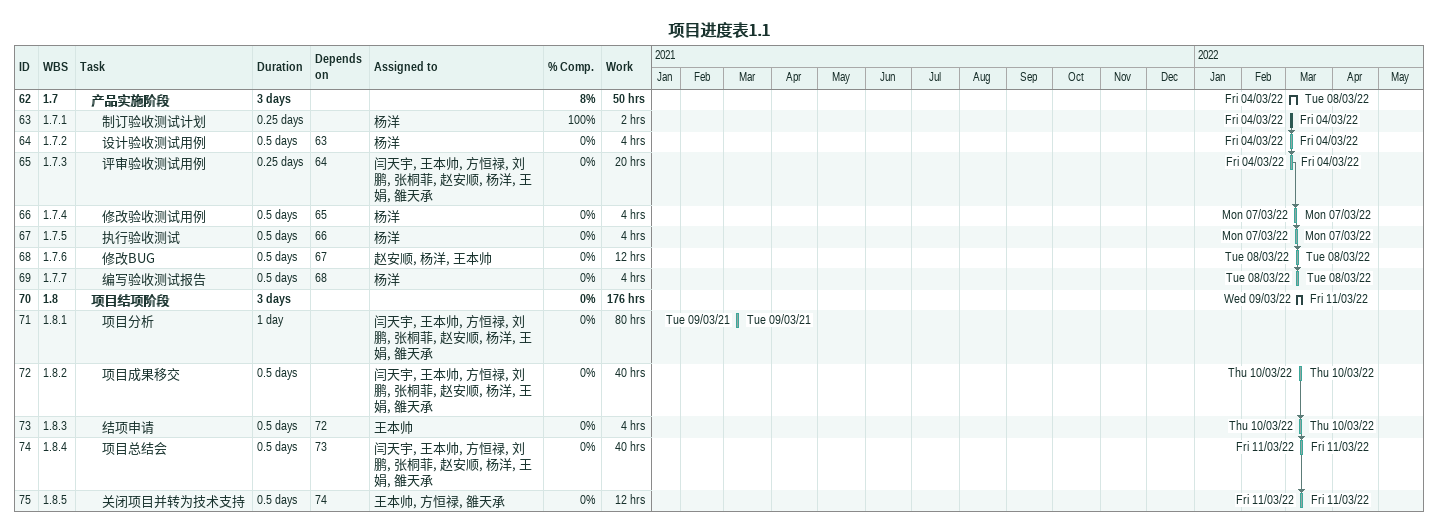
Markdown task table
项目进度表1.1

| ID | WBS | Task | Duration | Start | Finish | Predecessors | Resources | % complete | Work (h) |
|---|---|---|---|---|---|---|---|---|---|
| 62 | 1.7 | **产品实施阶段** | 3d | 2022-03-04 | 2022-03-08 |  |  | 8 | 50 |
| 63 | 1.7.1 | 制订验收测试计划 | 0.25d | 2022-03-04 | 2022-03-04 |  | 杨洋 | 100 | 2 |
| 64 | 1.7.2 | 设计验收测试用例 | 0.5d | 2022-03-04 | 2022-03-04 | 63 | 杨洋 | 0 | 4 |
| 65 | 1.7.3 | 评审验收测试用例 | 0.25d | 2022-03-04 | 2022-03-04 | 64 | 闫天宇, 王本帅, 方恒禄, 刘鹏, 张桐菲, 赵安顺, 杨洋, 王娟, 雒天承 | 0 | 20 |
| 66 | 1.7.4 | 修改验收测试用例 | 0.5d | 2022-03-07 | 2022-03-07 | 65 | 杨洋 | 0 | 4 |
| 67 | 1.7.5 | 执行验收测试 | 0.5d | 2022-03-07 | 2022-03-07 | 66 | 杨洋 | 0 | 4 |
| 68 | 1.7.6 | 修改BUG | 0.5d | 2022-03-08 | 2022-03-08 | 67 | 赵安顺, 杨洋, 王本帅 | 0 | 12 |
| 69 | 1.7.7 | 编写验收测试报告 | 0.5d | 2022-03-08 | 2022-03-08 | 68 | 杨洋 | 0 | 4 |
| 70 | 1.8 | **项目结项阶段** | 3d | 2022-03-09 | 2022-03-11 |  |  | 0 | 176 |
| 71 | 1.8.1 | 项目分析 | 1d | 2021-03-09 | 2021-03-09 |  | 闫天宇, 王本帅, 方恒禄, 刘鹏, 张桐菲, 赵安顺, 杨洋, 王娟, 雒天承 | 0 | 80 |
| 72 | 1.8.2 | 项目成果移交 | 0.5d | 2022-03-10 | 2022-03-10 |  | 闫天宇, 王本帅, 方恒禄, 刘鹏, 张桐菲, 赵安顺, 杨洋, 王娟, 雒天承 | 0 | 40 |
| 73 | 1.8.3 | 结项申请 | 0.5d | 2022-03-10 | 2022-03-10 | 72 | 王本帅 | 0 | 4 |
| 74 | 1.8.4 | 项目总结会 | 0.5d | 2022-03-11 | 2022-03-11 | 73 | 闫天宇, 王本帅, 方恒禄, 刘鹏, 张桐菲, 赵安顺, 杨洋, 王娟, 雒天承 | 0 | 40 |
| 75 | 1.8.5 | 关闭项目并转为技术支持 | 0.5d | 2022-03-11 | 2022-03-11 | 74 | 王本帅, 方恒禄, 雒天承 | 0 | 12 |
